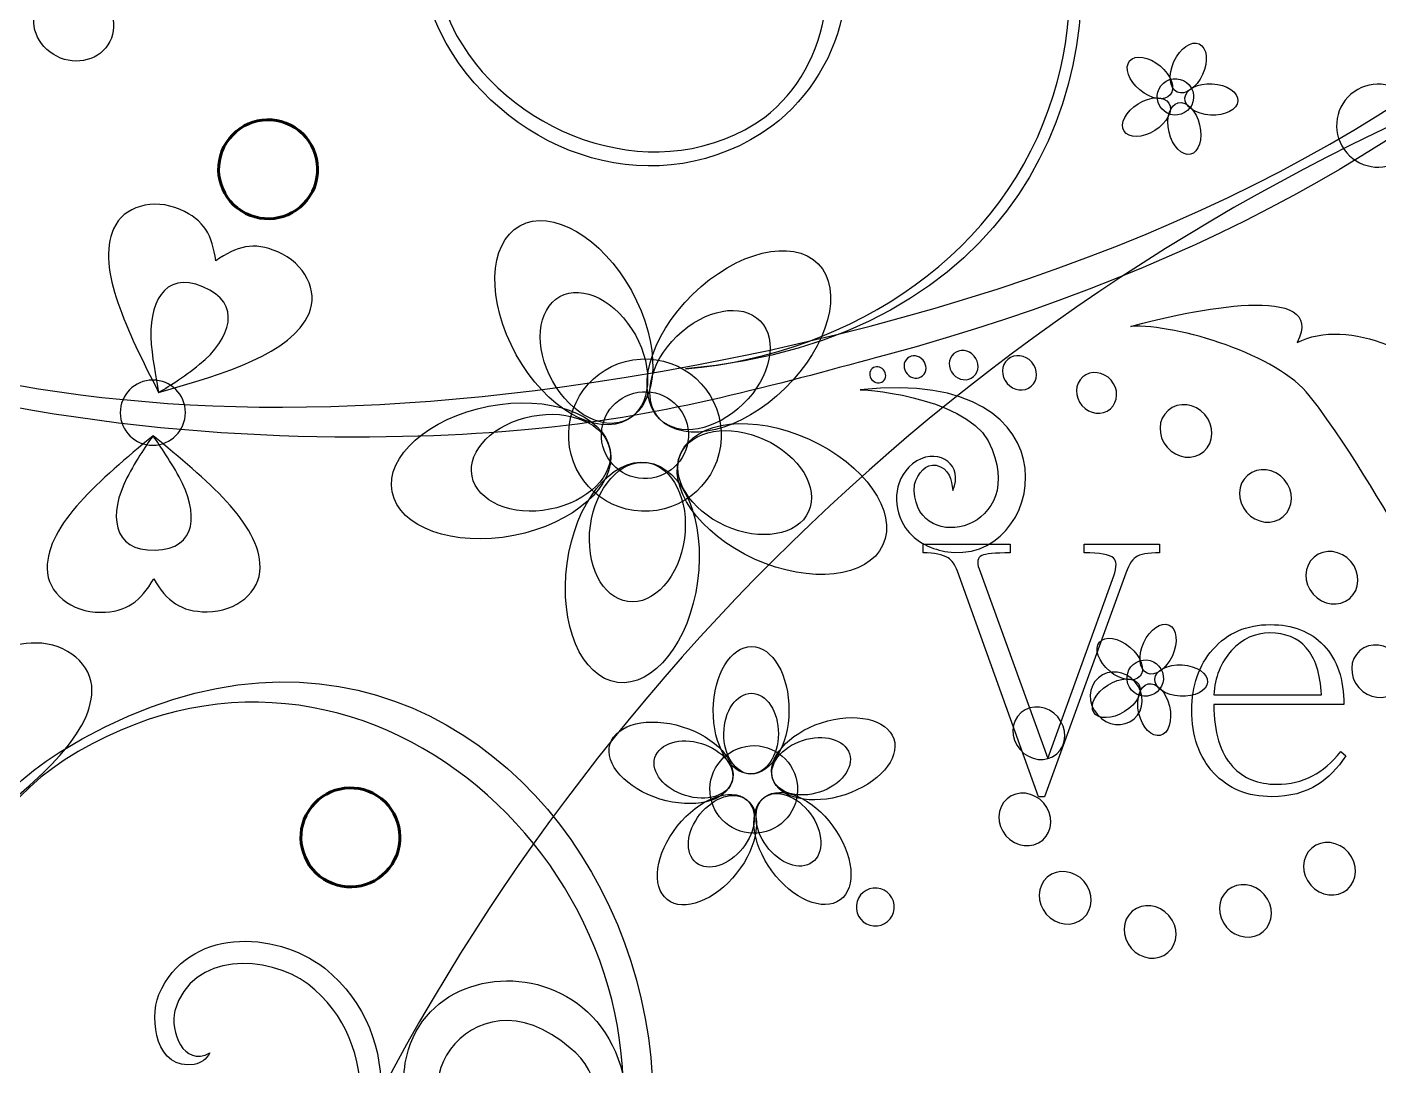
# Model space of a CAD drawing. Header units: millimetres. Extents: x -96 to 58, y -5 to 152.
# Drawn here: x -76.9 to -42.9, y 99.75 to 125.89 of the extents above; entities that cross this region are included whole.
import ezdxf

# ---------------------------------------------------------------- set-up
doc = ezdxf.new("R2010")
doc.units = ezdxf.units.MM
doc.header["$MEASUREMENT"] = 0
doc.layers.add('Capa 1', color=7, linetype='Continuous')

msp = doc.modelspace()

# ---------------------------------------------------------------- linework, layer by layer
at = {"layer": 'Capa 1', "color": 250, "lineweight": 9}
msp.add_open_spline([(-95.1806, 149.5), (-95.1806, 149.5), (57.2195, 149.5), (57.2195, 149.5), (57.2195, 149.5), (57.2195, 149.5), (57.2195, -2.9001), (57.2195, -2.9001), (57.2195, -2.9001), (57.2195, -2.9001), (-95.1806, -2.9001), (-95.1806, -2.9001), (-95.1806, -2.9001), (-95.1806, -2.9001), (-95.1806, 149.5), (-95.1806, 149.5)], degree=3, knots=[0, 0, 0, 0, 0.2, 0.2, 0.2, 0.2, 0.4, 0.4, 0.4, 0.4, 0.6, 0.6, 0.6, 0.6, 1, 1, 1, 1], dxfattribs=at)
at = {"layer": 'Capa 1'}
for points, knots in [([(-93.8137, 125.3546), (-85.2743, 114.5641), (-68.4188, 115.2943), (-63.6301, 115.8303), (-63.6301, 115.8303), (-60.561, 116.1742), (-57.7325, 116.986), (-55.3109, 117.6369), (-55.3109, 117.6369), (-38.8403, 122.0631), (-30.2309, 132.4644), (-31.6742, 142.4817), (-31.6742, 142.4817), (-32.1474, 145.7064), (-33.6815, 148.0221), (-35.7074, 149.5), (-35.7074, 149.5), (-35.7074, 149.5), (-37.1809, 149.5), (-37.1809, 149.5), (-37.1809, 149.5), (-34.2396, 147.8436), (-32.5786, 144.7596), (-32.1455, 141.4526), (-32.1455, 141.4526), (-31.4223, 129.8762), (-42.8528, 119.9006), (-62.7601, 116.9371), (-62.7601, 116.9371), (-77.5101, 114.7417), (-86.4764, 118.6912), (-93.8137, 125.3546)], [0, 0, 0, 0, 0.1111111, 0.1111111, 0.1111111, 0.1111111, 0.2222222, 0.2222222, 0.2222222, 0.2222222, 0.3333333, 0.3333333, 0.3333333, 0.3333333, 0.4444444, 0.4444444, 0.4444444, 0.4444444, 0.5555556, 0.5555556, 0.5555556, 0.5555556, 0.6666667, 0.6666667, 0.6666667, 0.6666667, 0.7777778, 0.7777778, 0.7777778, 0.7777778, 1, 1, 1, 1]), ([(-60.3074, 127.8319), (-60.9682, 127.5507), (-61.2055, 128.4463), (-61.0364, 128.9172), (-61.0364, 128.9172), (-60.4951, 130.2697), (-58.7015, 130.0291), (-57.81, 129.2305), (-57.81, 129.2305), (-56.1612, 127.6616), (-56.6801, 124.8932), (-58.3567, 123.6195), (-58.3567, 123.6195), (-60.9362, 121.7734), (-64.6381, 123.074), (-66.0986, 125.6821), (-66.0986, 125.6821), (-67.8567, 129.0415), (-66.1885, 133.4069), (-62.9235, 135.1163), (-62.9235, 135.1163), (-55.6035, 138.9398), (-48.9145, 131.0397), (-51.0907, 124.1842), (-51.0907, 124.1842), (-52.2756, 120.2529), (-56.0894, 117.6652), (-60.34, 117.2888), (-60.34, 117.2888), (-43.849, 118.7847), (-49.9568, 142.0235), (-63.2175, 135.481), (-63.2175, 135.481), (-66.79, 133.7181), (-68.3035, 129.0847), (-66.3639, 125.4868), (-66.3639, 125.4868), (-64.7151, 122.625), (-60.9991, 121.3588), (-58.1706, 123.3945), (-58.1706, 123.3945), (-56.2471, 124.8638), (-55.5514, 127.7484), (-57.3796, 129.5688), (-57.3796, 129.5688), (-58.4811, 130.6026), (-60.5349, 130.8573), (-61.3749, 129.3377), (-61.3749, 129.3377), (-61.6754, 128.749), (-61.6107, 127.546), (-60.7061, 127.5945), (-60.7061, 127.5945), (-60.5389, 127.6118), (-60.3989, 127.688), (-60.3074, 127.8319)], [0, 0, 0, 0, 0.0666667, 0.0666667, 0.0666667, 0.0666667, 0.1333333, 0.1333333, 0.1333333, 0.1333333, 0.2, 0.2, 0.2, 0.2, 0.2666667, 0.2666667, 0.2666667, 0.2666667, 0.3333333, 0.3333333, 0.3333333, 0.3333333, 0.4, 0.4, 0.4, 0.4, 0.4666667, 0.4666667, 0.4666667, 0.4666667, 0.5333333, 0.5333333, 0.5333333, 0.5333333, 0.6, 0.6, 0.6, 0.6, 0.6666667, 0.6666667, 0.6666667, 0.6666667, 0.7333333, 0.7333333, 0.7333333, 0.7333333, 0.8, 0.8, 0.8, 0.8, 0.8666667, 0.8666667, 0.8666667, 0.8666667, 1, 1, 1, 1]), ([(-75.3058, 126.8238), (-75.8087, 127.0802), (-76.4069, 126.9144), (-76.6417, 126.454), (-76.6417, 126.454), (-76.8765, 125.9935), (-76.6593, 125.4123), (-76.1567, 125.156), (-76.1567, 125.156), (-75.6536, 124.8993), (-75.0557, 125.0649), (-74.8207, 125.5255), (-74.8207, 125.5255), (-74.5861, 125.986), (-74.8033, 126.5671), (-75.3058, 126.8238)], [0, 0, 0, 0, 0.2, 0.2, 0.2, 0.2, 0.4, 0.4, 0.4, 0.4, 0.6, 0.6, 0.6, 0.6, 1, 1, 1, 1]), ([(-47.4193, 125.4677), (-47.6179, 125.5584), (-47.903, 125.3609), (-48.0558, 125.0265), (-48.0558, 125.0265), (-48.2087, 124.6924), (-48.1718, 124.3473), (-47.9734, 124.2569), (-47.9734, 124.2569), (-47.7748, 124.1663), (-47.49, 124.3636), (-47.3369, 124.6976), (-47.3369, 124.6976), (-47.1838, 125.0321), (-47.221, 125.3768), (-47.4193, 125.4677)], [0, 0, 0, 0, 0.2, 0.2, 0.2, 0.2, 0.4, 0.4, 0.4, 0.4, 0.6, 0.6, 0.6, 0.6, 1, 1, 1, 1]), ([(-49.1714, 125.0388), (-49.3111, 124.8714), (-49.1961, 124.5442), (-48.9139, 124.3086), (-48.9139, 124.3086), (-48.6317, 124.0732), (-48.2894, 124.0176), (-48.1497, 124.185), (-48.1497, 124.185), (-48.0094, 124.3528), (-48.1248, 124.6796), (-48.407, 124.9151), (-48.407, 124.9151), (-48.6892, 125.151), (-49.0315, 125.2063), (-49.1714, 125.0388)], [0, 0, 0, 0, 0.2, 0.2, 0.2, 0.2, 0.4, 0.4, 0.4, 0.4, 0.6, 0.6, 0.6, 0.6, 1, 1, 1, 1]), ([(-47.8749, 123.701), (-47.6354, 123.7809), (-47.5058, 124.0402), (-47.5862, 124.2798), (-47.5862, 124.2798), (-47.666, 124.5197), (-47.9254, 124.6486), (-48.1652, 124.5688), (-48.1652, 124.5688), (-48.4044, 124.4892), (-48.5341, 124.2294), (-48.4539, 123.9898), (-48.4539, 123.9898), (-48.3741, 123.75), (-48.1145, 123.6209), (-47.8749, 123.701)], [0, 0, 0, 0, 0.2, 0.2, 0.2, 0.2, 0.4, 0.4, 0.4, 0.4, 0.6, 0.6, 0.6, 0.6, 1, 1, 1, 1]), ([(-46.4511, 124.0328), (-46.4386, 124.2505), (-46.7256, 124.4446), (-47.0925, 124.466), (-47.0925, 124.466), (-47.4597, 124.488), (-47.7673, 124.3287), (-47.7805, 124.1109), (-47.7805, 124.1109), (-47.7931, 123.8933), (-47.506, 123.6985), (-47.1392, 123.677), (-47.1392, 123.677), (-46.7719, 123.6553), (-46.464, 123.8147), (-46.4511, 124.0328)], [0, 0, 0, 0, 0.2, 0.2, 0.2, 0.2, 0.4, 0.4, 0.4, 0.4, 0.6, 0.6, 0.6, 0.6, 1, 1, 1, 1]), ([(-42.068, 124.0131), (-41.7363, 123.5418), (-41.8494, 122.8897), (-42.321, 122.5577), (-42.321, 122.5577), (-42.7924, 122.2256), (-43.4441, 122.3387), (-43.7761, 122.8104), (-43.7761, 122.8104), (-44.108, 123.2819), (-43.9947, 123.9338), (-43.5233, 124.2654), (-43.5233, 124.2654), (-43.0519, 124.5975), (-42.4003, 124.4844), (-42.068, 124.0131)], [0, 0, 0, 0, 0.2, 0.2, 0.2, 0.2, 0.4, 0.4, 0.4, 0.4, 0.6, 0.6, 0.6, 0.6, 1, 1, 1, 1]), ([(-49.3128, 123.2724), (-49.1972, 123.0876), (-48.8506, 123.0949), (-48.5389, 123.2901), (-48.5389, 123.2901), (-48.227, 123.4851), (-48.0682, 123.7929), (-48.1838, 123.9781), (-48.1838, 123.9781), (-48.2994, 124.1631), (-48.646, 124.1556), (-48.9576, 123.9604), (-48.9576, 123.9604), (-49.2693, 123.7657), (-49.4284, 123.4575), (-49.3128, 123.2724)], [0, 0, 0, 0, 0.2, 0.2, 0.2, 0.2, 0.4, 0.4, 0.4, 0.4, 0.6, 0.6, 0.6, 0.6, 1, 1, 1, 1]), ([(-47.6414, 122.6909), (-47.429, 122.7409), (-47.3254, 123.072), (-47.4102, 123.4297), (-47.4102, 123.4297), (-47.4952, 123.7875), (-47.7362, 124.0368), (-47.9485, 123.9861), (-47.9485, 123.9861), (-48.1609, 123.9361), (-48.2645, 123.6052), (-48.1798, 123.2474), (-48.1798, 123.2474), (-48.0948, 122.8898), (-47.8538, 122.6407), (-47.6414, 122.6909)], [0, 0, 0, 0, 0.2, 0.2, 0.2, 0.2, 0.4, 0.4, 0.4, 0.4, 0.6, 0.6, 0.6, 0.6, 1, 1, 1, 1]), ([(-72.158, 120.0057), (-71.6299, 120.3809), (-71.2121, 120.5019), (-70.5979, 120.2352), (-70.5979, 120.2352), (-69.9196, 119.941), (-69.5673, 119.2461), (-69.8111, 118.684), (-69.8111, 118.684), (-70.253, 117.6665), (-71.9236, 117.1823), (-73.5941, 116.6981), (-73.5941, 116.6981), (-74.3808, 118.2491), (-75.1674, 119.8002), (-74.7255, 120.8179), (-74.7255, 120.8179), (-74.4816, 121.3797), (-73.7332, 121.5963), (-73.0549, 121.3022), (-73.0549, 121.3022), (-72.4407, 121.0356), (-72.2441, 120.6476), (-72.158, 120.0057)], [0, 0, 0, 0, 0.1428571, 0.1428571, 0.1428571, 0.1428571, 0.2857143, 0.2857143, 0.2857143, 0.2857143, 0.4285714, 0.4285714, 0.4285714, 0.4285714, 0.5714286, 0.5714286, 0.5714286, 0.5714286, 0.7142857, 0.7142857, 0.7142857, 0.7142857, 1, 1, 1, 1]), ([(-64.5088, 120.8941), (-65.3084, 120.4488), (-65.3491, 118.9956), (-64.5992, 117.6485), (-64.5992, 117.6485), (-63.8494, 116.3018), (-62.5933, 115.5701), (-61.7936, 116.0155), (-61.7936, 116.0155), (-60.9937, 116.4608), (-60.953, 117.9138), (-61.7029, 119.2607), (-61.7029, 119.2607), (-62.4524, 120.6077), (-63.7092, 121.3388), (-64.5088, 120.8941)], [0, 0, 0, 0, 0.2, 0.2, 0.2, 0.2, 0.4, 0.4, 0.4, 0.4, 0.6, 0.6, 0.6, 0.6, 1, 1, 1, 1]), ([(-57.0061, 119.9358), (-57.646, 120.5903), (-59.0587, 120.2458), (-60.1603, 119.168), (-60.1603, 119.168), (-61.2618, 118.0896), (-61.6362, 116.6849), (-60.996, 116.0307), (-60.996, 116.0307), (-60.3557, 115.3767), (-58.9434, 115.7207), (-57.8417, 116.7988), (-57.8417, 116.7988), (-56.7399, 117.877), (-56.3656, 119.2819), (-57.0061, 119.9358)], [0, 0, 0, 0, 0.2, 0.2, 0.2, 0.2, 0.4, 0.4, 0.4, 0.4, 0.6, 0.6, 0.6, 0.6, 1, 1, 1, 1]), ([(-72.4813, 119.3576), (-71.4685, 118.9422), (-71.7799, 118.0438), (-72.5638, 117.4067), (-72.5638, 117.4067), (-72.9742, 117.073), (-73.4101, 116.8089), (-73.5941, 116.6981), (-73.5941, 116.6981), (-73.6311, 116.9112), (-73.7338, 117.3936), (-73.7784, 117.9084), (-73.7784, 117.9084), (-73.8668, 118.9258), (-73.4719, 119.7633), (-72.4813, 119.3576)], [0, 0, 0, 0, 0.2, 0.2, 0.2, 0.2, 0.4, 0.4, 0.4, 0.4, 0.6, 0.6, 0.6, 0.6, 1, 1, 1, 1]), ([(-63.5039, 119.1085), (-64.0794, 118.7887), (-64.1619, 117.8377), (-63.6877, 116.9863), (-63.6877, 116.9863), (-63.2137, 116.1346), (-62.3625, 115.7038), (-61.7873, 116.0241), (-61.7873, 116.0241), (-61.2114, 116.3447), (-61.1291, 117.2948), (-61.6033, 118.1462), (-61.6033, 118.1462), (-62.0772, 118.9982), (-62.9284, 119.4289), (-63.5039, 119.1085)], [0, 0, 0, 0, 0.2, 0.2, 0.2, 0.2, 0.4, 0.4, 0.4, 0.4, 0.6, 0.6, 0.6, 0.6, 1, 1, 1, 1]), ([(-49.1451, 118.3604), (-47.9436, 118.4253), (-45.4328, 117.6271), (-44.6524, 116.6237), (-44.6524, 116.6237), (-42.1467, 113.4021), (-41.935, 110.7956), (-38.4868, 110.785), (-38.4868, 110.785), (-42.0686, 112.7905), (-39.7011, 115.7262), (-42.6997, 115.2342), (-42.6997, 115.2342), (-42.0514, 115.7692), (-41.0995, 116.0914), (-41.2051, 116.5447), (-41.2051, 116.5447), (-41.4558, 117.6195), (-43.7111, 118.6165), (-44.9615, 117.9516), (-44.9615, 117.9516), (-44.1601, 119.4969), (-47.6188, 118.7785), (-49.1451, 118.3604)], [0, 0, 0, 0, 0.1428571, 0.1428571, 0.1428571, 0.1428571, 0.2857143, 0.2857143, 0.2857143, 0.2857143, 0.4285714, 0.4285714, 0.4285714, 0.4285714, 0.5714286, 0.5714286, 0.5714286, 0.5714286, 0.7142857, 0.7142857, 0.7142857, 0.7142857, 1, 1, 1, 1]), ([(-58.4631, 118.4962), (-58.9239, 118.9667), (-59.8624, 118.7957), (-60.5589, 118.1136), (-60.5589, 118.1136), (-61.2552, 117.4319), (-61.4467, 116.4977), (-60.986, 116.0266), (-60.986, 116.0266), (-60.5252, 115.5563), (-59.5867, 115.727), (-58.8901, 116.409), (-58.8901, 116.409), (-58.1935, 117.0906), (-58.0024, 118.0249), (-58.4631, 118.4962)], [0, 0, 0, 0, 0.2, 0.2, 0.2, 0.2, 0.4, 0.4, 0.4, 0.4, 0.6, 0.6, 0.6, 0.6, 1, 1, 1, 1]), ([(-54.7703, 117.1639), (-54.875, 117.2849), (-54.8702, 117.461), (-54.7592, 117.5569), (-54.7592, 117.5569), (-54.6481, 117.6532), (-54.4733, 117.6328), (-54.3685, 117.5114), (-54.3685, 117.5114), (-54.2634, 117.3905), (-54.2686, 117.2141), (-54.3797, 117.1182), (-54.3797, 117.1182), (-54.4907, 117.0222), (-54.6655, 117.0429), (-54.7703, 117.1639)], [0, 0, 0, 0, 0.2, 0.2, 0.2, 0.2, 0.4, 0.4, 0.4, 0.4, 0.6, 0.6, 0.6, 0.6, 1, 1, 1, 1]), ([(-53.6103, 117.1569), (-53.7482, 117.3166), (-53.7418, 117.5483), (-53.5957, 117.6746), (-53.5957, 117.6746), (-53.4495, 117.8006), (-53.2197, 117.7739), (-53.0815, 117.6145), (-53.0815, 117.6145), (-52.9438, 117.455), (-52.9504, 117.2233), (-53.0963, 117.097), (-53.0963, 117.097), (-53.2423, 116.971), (-53.4724, 116.9974), (-53.6103, 117.1569)], [0, 0, 0, 0, 0.2, 0.2, 0.2, 0.2, 0.4, 0.4, 0.4, 0.4, 0.6, 0.6, 0.6, 0.6, 1, 1, 1, 1]), ([(-52.2532, 116.9231), (-52.4152, 117.1103), (-52.4072, 117.3824), (-52.236, 117.5307), (-52.236, 117.5307), (-52.0646, 117.679), (-51.7945, 117.6474), (-51.6325, 117.4602), (-51.6325, 117.4602), (-51.4705, 117.2732), (-51.4782, 117.0011), (-51.6496, 116.8526), (-51.6496, 116.8526), (-51.821, 116.7047), (-52.0912, 116.7362), (-52.2532, 116.9231)], [0, 0, 0, 0, 0.2, 0.2, 0.2, 0.2, 0.4, 0.4, 0.4, 0.4, 0.6, 0.6, 0.6, 0.6, 1, 1, 1, 1]), ([(-61.4478, 113.7069), (-60.3892, 113.6592), (-59.4928, 114.4792), (-59.4456, 115.5379), (-59.4456, 115.5379), (-59.3981, 116.5959), (-60.2181, 117.4929), (-61.2767, 117.5398), (-61.2767, 117.5398), (-62.335, 117.5873), (-63.2317, 116.7677), (-63.2789, 115.709), (-63.2789, 115.709), (-63.3262, 114.6504), (-62.5062, 113.7537), (-61.4478, 113.7069)], [0, 0, 0, 0, 0.2, 0.2, 0.2, 0.2, 0.4, 0.4, 0.4, 0.4, 0.6, 0.6, 0.6, 0.6, 1, 1, 1, 1]), ([(-53.6186, 114.2343), (-53.6481, 114.4943), (-53.7045, 114.7923), (-54.0376, 114.8644), (-54.0376, 114.8644), (-54.301, 114.9215), (-54.4958, 114.6618), (-54.5846, 114.3816), (-54.5846, 114.3816), (-54.7056, 112.5718), (-51.7904, 113.132), (-52.627, 115.2597), (-52.627, 115.2597), (-53.0182, 116.5187), (-55.6913, 116.781), (-55.95, 116.7611), (-55.95, 116.7611), (-50.2598, 117.393), (-51.2884, 112.2368), (-53.819, 112.6991), (-53.819, 112.6991), (-54.1853, 112.7659), (-54.6329, 112.9641), (-54.8616, 113.3739), (-54.8616, 113.3739), (-55.1386, 113.8686), (-55.1221, 114.5834), (-54.5236, 114.9766), (-54.5236, 114.9766), (-53.9412, 115.313), (-53.3387, 114.855), (-53.6186, 114.2343)], [0, 0, 0, 0, 0.1111111, 0.1111111, 0.1111111, 0.1111111, 0.2222222, 0.2222222, 0.2222222, 0.2222222, 0.3333333, 0.3333333, 0.3333333, 0.3333333, 0.4444444, 0.4444444, 0.4444444, 0.4444444, 0.5555556, 0.5555556, 0.5555556, 0.5555556, 0.6666667, 0.6666667, 0.6666667, 0.6666667, 0.7777778, 0.7777778, 0.7777778, 0.7777778, 1, 1, 1, 1]), ([(-55.6532, 117.0156), (-55.729, 117.1031), (-55.7256, 117.2307), (-55.6452, 117.3003), (-55.6452, 117.3003), (-55.5648, 117.3702), (-55.438, 117.3552), (-55.3619, 117.2671), (-55.3619, 117.2671), (-55.2858, 117.1799), (-55.2897, 117.0518), (-55.3699, 116.9826), (-55.3699, 116.9826), (-55.4506, 116.9128), (-55.5771, 116.9276), (-55.6532, 117.0156)], [0, 0, 0, 0, 0.2, 0.2, 0.2, 0.2, 0.4, 0.4, 0.4, 0.4, 0.6, 0.6, 0.6, 0.6, 1, 1, 1, 1]), ([(-73.7369, 115.3706), (-74.1894, 115.3684), (-74.5583, 115.7336), (-74.5603, 116.1864), (-74.5603, 116.1864), (-74.5623, 116.639), (-74.1971, 117.0077), (-73.7443, 117.0097), (-73.7443, 117.0097), (-73.2915, 117.0122), (-72.923, 116.6469), (-72.921, 116.1938), (-72.921, 116.1938), (-72.9187, 115.7415), (-73.2842, 115.3724), (-73.7369, 115.3706)], [0, 0, 0, 0, 0.2, 0.2, 0.2, 0.2, 0.4, 0.4, 0.4, 0.4, 0.6, 0.6, 0.6, 0.6, 1, 1, 1, 1]), ([(-50.3706, 116.3697), (-50.5623, 116.591), (-50.5529, 116.9127), (-50.3503, 117.0884), (-50.3503, 117.0884), (-50.1474, 117.2641), (-49.8277, 117.2264), (-49.6359, 117.0052), (-49.6359, 117.0052), (-49.4445, 116.7836), (-49.4536, 116.4614), (-49.6563, 116.2863), (-49.6563, 116.2863), (-49.8591, 116.1107), (-50.1792, 116.148), (-50.3706, 116.3697)], [0, 0, 0, 0, 0.2, 0.2, 0.2, 0.2, 0.4, 0.4, 0.4, 0.4, 0.6, 0.6, 0.6, 0.6, 1, 1, 1, 1]), ([(-67.7205, 114.1938), (-67.5461, 113.2953), (-66.1779, 112.8044), (-64.6642, 113.0977), (-64.6642, 113.0977), (-63.151, 113.3914), (-62.0649, 114.3575), (-62.2392, 115.2562), (-62.2392, 115.2562), (-62.4132, 116.155), (-63.7819, 116.6454), (-65.2952, 116.352), (-65.2952, 116.352), (-66.8086, 116.0591), (-67.8945, 115.0922), (-67.7205, 114.1938)], [0, 0, 0, 0, 0.2, 0.2, 0.2, 0.2, 0.4, 0.4, 0.4, 0.4, 0.6, 0.6, 0.6, 0.6, 1, 1, 1, 1]), ([(-61.4109, 114.5304), (-60.8073, 114.503), (-60.2959, 114.9709), (-60.2691, 115.5744), (-60.2691, 115.5744), (-60.2421, 116.1782), (-60.7097, 116.6898), (-61.3133, 116.7164), (-61.3133, 116.7164), (-61.9169, 116.7438), (-62.4284, 116.2759), (-62.4556, 115.6718), (-62.4556, 115.6718), (-62.4824, 115.0685), (-62.0148, 114.5568), (-61.4109, 114.5304)], [0, 0, 0, 0, 0.2, 0.2, 0.2, 0.2, 0.4, 0.4, 0.4, 0.4, 0.6, 0.6, 0.6, 0.6, 1, 1, 1, 1]), ([(-48.2298, 115.3188), (-48.4774, 115.6047), (-48.4657, 116.021), (-48.2036, 116.2476), (-48.2036, 116.2476), (-47.9414, 116.4745), (-47.5278, 116.4262), (-47.2802, 116.14), (-47.2802, 116.14), (-47.0326, 115.854), (-47.0444, 115.4377), (-47.3069, 115.2108), (-47.3069, 115.2108), (-47.569, 114.9838), (-47.9823, 115.0324), (-48.2298, 115.3188)], [0, 0, 0, 0, 0.2, 0.2, 0.2, 0.2, 0.4, 0.4, 0.4, 0.4, 0.6, 0.6, 0.6, 0.6, 1, 1, 1, 1]), ([(-65.7111, 114.5931), (-65.5854, 113.9472), (-64.7079, 113.5728), (-63.7512, 113.758), (-63.7512, 113.758), (-62.7945, 113.9436), (-62.1201, 114.6186), (-62.2455, 115.2651), (-62.2455, 115.2651), (-62.3706, 115.9121), (-63.2484, 116.2857), (-64.2051, 116.1002), (-64.2051, 116.1002), (-65.1621, 115.9151), (-65.8364, 115.2399), (-65.7111, 114.5931)], [0, 0, 0, 0, 0.2, 0.2, 0.2, 0.2, 0.4, 0.4, 0.4, 0.4, 0.6, 0.6, 0.6, 0.6, 1, 1, 1, 1]), ([(-55.3759, 112.8629), (-54.9978, 113.6962), (-55.8296, 114.8882), (-57.2333, 115.5253), (-57.2333, 115.5253), (-58.6371, 116.1621), (-60.0825, 116.0026), (-60.4602, 115.1692), (-60.4602, 115.1692), (-60.8382, 114.3359), (-60.0066, 113.1432), (-58.6028, 112.5061), (-58.6028, 112.5061), (-57.199, 111.8695), (-55.7543, 112.0288), (-55.3759, 112.8629)], [0, 0, 0, 0, 0.2, 0.2, 0.2, 0.2, 0.4, 0.4, 0.4, 0.4, 0.6, 0.6, 0.6, 0.6, 1, 1, 1, 1]), ([(-57.2456, 113.6999), (-56.9734, 114.3), (-57.4729, 115.1126), (-58.3601, 115.5155), (-58.3601, 115.5155), (-59.2479, 115.9183), (-60.188, 115.7582), (-60.4602, 115.1587), (-60.4602, 115.1587), (-60.7324, 114.5586), (-60.2335, 113.7454), (-59.3458, 113.343), (-59.3458, 113.343), (-58.4582, 112.9401), (-57.5178, 113.1003), (-57.2456, 113.6999)], [0, 0, 0, 0, 0.2, 0.2, 0.2, 0.2, 0.4, 0.4, 0.4, 0.4, 0.6, 0.6, 0.6, 0.6, 1, 1, 1, 1]), ([(-95.1806, 101.2251), (-86.5589, 89.7345), (-75.6275, 85.7943), (-67.3298, 89.6195), (-67.3298, 89.6195), (-54.6221, 95.5185), (-63.5766, 115.4191), (-76.0977, 107.6342), (-76.0977, 107.6342), (-79.6681, 105.4144), (-80.8367, 100.5465), (-78.4187, 96.9745), (-78.4187, 96.9745), (-76.3836, 94.1435), (-72.3474, 93.2079), (-69.5934, 95.6457), (-69.5934, 95.6457), (-67.7291, 97.3921), (-67.3041, 100.495), (-69.4173, 102.2124), (-69.4173, 102.2124), (-70.6832, 103.1813), (-72.8666, 103.2319), (-73.5878, 101.547), (-73.5878, 101.547), (-73.8413, 100.8969), (-73.6453, 99.6402), (-72.7006, 99.787), (-72.7006, 99.787), (-72.5263, 99.823), (-72.3878, 99.918), (-72.3071, 100.0786), (-72.3071, 100.0786), (-72.971, 99.7133), (-73.3153, 100.6287), (-73.1877, 101.1412), (-73.1877, 101.1412), (-72.7627, 102.6194), (-70.854, 102.5562), (-69.8329, 101.8118), (-69.8329, 101.8118), (-67.9354, 100.3387), (-68.201, 97.273), (-69.8269, 95.757), (-69.8269, 95.757), (-72.3397, 93.5454), (-76.3805, 94.5164), (-78.1901, 97.0998), (-78.1901, 97.0998), (-80.3927, 100.4421), (-79.2161, 105.3057), (-75.9686, 107.4468), (-75.9686, 107.4468), (-68.4987, 112.2001), (-60.3328, 104.4454), (-62.1682, 96.9104), (-62.1682, 96.9104), (-62.9146, 93.6129), (-65.4, 91.1373), (-68.4509, 89.7784), (-68.4509, 89.7784), (-77.1663, 86.5843), (-87.2945, 90.9618), (-95.1806, 102.2645), (-95.1806, 102.2645), (-95.1806, 102.2645), (-95.1806, 101.2251), (-95.1806, 101.2251)], [0, 0, 0, 0, 0.0555556, 0.0555556, 0.0555556, 0.0555556, 0.1111111, 0.1111111, 0.1111111, 0.1111111, 0.1666667, 0.1666667, 0.1666667, 0.1666667, 0.2222222, 0.2222222, 0.2222222, 0.2222222, 0.2777778, 0.2777778, 0.2777778, 0.2777778, 0.3333333, 0.3333333, 0.3333333, 0.3333333, 0.3888889, 0.3888889, 0.3888889, 0.3888889, 0.4444444, 0.4444444, 0.4444444, 0.4444444, 0.5, 0.5, 0.5, 0.5, 0.5555556, 0.5555556, 0.5555556, 0.5555556, 0.6111111, 0.6111111, 0.6111111, 0.6111111, 0.6666667, 0.6666667, 0.6666667, 0.6666667, 0.7222222, 0.7222222, 0.7222222, 0.7222222, 0.7777778, 0.7777778, 0.7777778, 0.7777778, 0.8333333, 0.8333333, 0.8333333, 0.8333333, 0.8888889, 0.8888889, 0.8888889, 0.8888889, 1, 1, 1, 1]), ([(-73.7183, 112.0047), (-74.0506, 111.4479), (-74.3843, 111.169), (-75.0537, 111.1658), (-75.0537, 111.1658), (-75.7933, 111.1623), (-76.3955, 111.6567), (-76.3984, 112.2689), (-76.3984, 112.2689), (-76.4034, 113.3787), (-75.0692, 114.4941), (-73.7352, 115.61), (-73.7352, 115.61), (-72.3906, 114.5068), (-71.0461, 113.4037), (-71.0409, 112.2941), (-71.0409, 112.2941), (-71.0381, 111.6818), (-71.6359, 111.1817), (-72.3752, 111.1785), (-72.3752, 111.1785), (-73.0448, 111.1754), (-73.3809, 111.4509), (-73.7183, 112.0047)], [0, 0, 0, 0, 0.1428571, 0.1428571, 0.1428571, 0.1428571, 0.2857143, 0.2857143, 0.2857143, 0.2857143, 0.4285714, 0.4285714, 0.4285714, 0.4285714, 0.5714286, 0.5714286, 0.5714286, 0.5714286, 0.7142857, 0.7142857, 0.7142857, 0.7142857, 1, 1, 1, 1]), ([(-73.6831, 112.7278), (-74.7772, 112.7002), (-74.854, 113.6475), (-74.3932, 114.5465), (-74.3932, 114.5465), (-74.1519, 115.0174), (-73.8589, 115.4343), (-73.7352, 115.61), (-73.7352, 115.61), (-73.6152, 115.4297), (-73.3274, 115.0293), (-73.0792, 114.5762), (-73.0792, 114.5762), (-72.5887, 113.6807), (-72.613, 112.7549), (-73.6831, 112.7278)], [0, 0, 0, 0, 0.2, 0.2, 0.2, 0.2, 0.4, 0.4, 0.4, 0.4, 0.6, 0.6, 0.6, 0.6, 1, 1, 1, 1]), ([(-62.0534, 109.402), (-61.1465, 109.2797), (-60.2436, 110.4189), (-60.0372, 111.9466), (-60.0372, 111.9466), (-59.8308, 113.4745), (-60.3993, 114.8126), (-61.3062, 114.9351), (-61.3062, 114.9351), (-62.2132, 115.0574), (-63.1161, 113.9182), (-63.3222, 112.3905), (-63.3222, 112.3905), (-63.5285, 110.8629), (-62.9604, 109.5246), (-62.0534, 109.402)], [0, 0, 0, 0, 0.2, 0.2, 0.2, 0.2, 0.4, 0.4, 0.4, 0.4, 0.6, 0.6, 0.6, 0.6, 1, 1, 1, 1]), ([(-61.7887, 111.4338), (-61.1362, 111.3457), (-60.5008, 112.0574), (-60.3706, 113.023), (-60.3706, 113.023), (-60.2401, 113.9889), (-60.6634, 114.8438), (-61.3165, 114.932), (-61.3165, 114.932), (-61.969, 115.0201), (-62.6044, 114.3083), (-62.7349, 113.3422), (-62.7349, 113.3422), (-62.8651, 112.3765), (-62.4416, 111.5217), (-61.7887, 111.4338)], [0, 0, 0, 0, 0.2, 0.2, 0.2, 0.2, 0.4, 0.4, 0.4, 0.4, 0.6, 0.6, 0.6, 0.6, 1, 1, 1, 1]), ([(-46.2305, 113.6833), (-46.4783, 113.9696), (-46.4665, 114.3853), (-46.2042, 114.612), (-46.2042, 114.612), (-45.942, 114.839), (-45.5287, 114.7908), (-45.2809, 114.5044), (-45.2809, 114.5044), (-45.0336, 114.2182), (-45.0454, 113.8021), (-45.3075, 113.5754), (-45.3075, 113.5754), (-45.5696, 113.3489), (-45.9832, 113.3968), (-46.2305, 113.6833)], [0, 0, 0, 0, 0.2, 0.2, 0.2, 0.2, 0.4, 0.4, 0.4, 0.4, 0.6, 0.6, 0.6, 0.6, 1, 1, 1, 1]), ([(-44.5588, 111.6249), (-44.8064, 111.9106), (-44.7946, 112.3267), (-44.5325, 112.5537), (-44.5325, 112.5537), (-44.2703, 112.7808), (-43.8568, 112.7322), (-43.6092, 112.446), (-43.6092, 112.446), (-43.3613, 112.1597), (-43.3733, 111.7437), (-43.6355, 111.517), (-43.6355, 111.517), (-43.8977, 111.2901), (-44.3112, 111.3385), (-44.5588, 111.6249)], [0, 0, 0, 0, 0.2, 0.2, 0.2, 0.2, 0.4, 0.4, 0.4, 0.4, 0.6, 0.6, 0.6, 0.6, 1, 1, 1, 1]), ([(-48.1791, 110.8434), (-48.3778, 110.9345), (-48.6626, 110.7369), (-48.8157, 110.4026), (-48.8157, 110.4026), (-48.9685, 110.0685), (-48.9316, 109.7237), (-48.733, 109.6325), (-48.733, 109.6325), (-48.5346, 109.5421), (-48.2496, 109.7395), (-48.0968, 110.0737), (-48.0968, 110.0737), (-47.9436, 110.4078), (-47.9809, 110.7526), (-48.1791, 110.8434)], [0, 0, 0, 0, 0.2, 0.2, 0.2, 0.2, 0.4, 0.4, 0.4, 0.4, 0.6, 0.6, 0.6, 0.6, 1, 1, 1, 1]), ([(-49.931, 110.4146), (-50.0713, 110.2473), (-49.9556, 109.9201), (-49.6737, 109.6846), (-49.6737, 109.6846), (-49.3915, 109.449), (-49.0492, 109.3937), (-48.9093, 109.5612), (-48.9093, 109.5612), (-48.7693, 109.729), (-48.8847, 110.0557), (-49.1669, 110.2915), (-49.1669, 110.2915), (-49.449, 110.5273), (-49.7914, 110.5823), (-49.931, 110.4146)], [0, 0, 0, 0, 0.2, 0.2, 0.2, 0.2, 0.4, 0.4, 0.4, 0.4, 0.6, 0.6, 0.6, 0.6, 1, 1, 1, 1]), ([(-78.1037, 109.5298), (-77.742, 110.1128), (-77.384, 110.4015), (-76.6752, 110.3931), (-76.6752, 110.3931), (-75.8926, 110.3836), (-75.2641, 109.8496), (-75.2721, 109.2011), (-75.2721, 109.2011), (-75.2867, 108.0272), (-76.7186, 106.8701), (-78.1506, 105.7132), (-78.1506, 105.7132), (-79.5537, 106.905), (-80.957, 108.097), (-80.9425, 109.2713), (-80.9425, 109.2713), (-80.9345, 109.9193), (-80.2931, 110.4375), (-79.5105, 110.4281), (-79.5105, 110.4281), (-78.8017, 110.4194), (-78.4508, 110.1213), (-78.1037, 109.5298)], [0, 0, 0, 0, 0.1428571, 0.1428571, 0.1428571, 0.1428571, 0.2857143, 0.2857143, 0.2857143, 0.2857143, 0.4285714, 0.4285714, 0.4285714, 0.4285714, 0.5714286, 0.5714286, 0.5714286, 0.5714286, 0.7142857, 0.7142857, 0.7142857, 0.7142857, 1, 1, 1, 1]), ([(-58.6783, 110.3057), (-59.2044, 110.3104), (-59.6374, 109.5958), (-59.6451, 108.7097), (-59.6451, 108.7097), (-59.6531, 107.824), (-59.2327, 107.1016), (-58.707, 107.097), (-58.707, 107.097), (-58.1809, 107.0924), (-57.7479, 107.807), (-57.7402, 108.6931), (-57.7402, 108.6931), (-57.7321, 109.5788), (-58.1526, 110.301), (-58.6783, 110.3057)], [0, 0, 0, 0, 0.2, 0.2, 0.2, 0.2, 0.4, 0.4, 0.4, 0.4, 0.6, 0.6, 0.6, 0.6, 1, 1, 1, 1]), ([(-43.4082, 109.2726), (-43.6561, 109.5583), (-43.6441, 109.9744), (-43.3819, 110.2014), (-43.3819, 110.2014), (-43.1197, 110.4285), (-42.7062, 110.3797), (-42.4586, 110.0938), (-42.4586, 110.0938), (-42.2111, 109.8078), (-42.2229, 109.3914), (-42.485, 109.1645), (-42.485, 109.1645), (-42.7471, 108.938), (-43.1607, 108.9862), (-43.4082, 109.2726)], [0, 0, 0, 0, 0.2, 0.2, 0.2, 0.2, 0.4, 0.4, 0.4, 0.4, 0.6, 0.6, 0.6, 0.6, 1, 1, 1, 1]), ([(-48.6348, 109.0769), (-48.3949, 109.1569), (-48.2656, 109.4163), (-48.3458, 109.6559), (-48.3458, 109.6559), (-48.4258, 109.8957), (-48.6852, 110.0248), (-48.9248, 109.9446), (-48.9248, 109.9446), (-49.1643, 109.8647), (-49.2937, 109.6055), (-49.2138, 109.3657), (-49.2138, 109.3657), (-49.1337, 109.1263), (-48.8744, 108.9968), (-48.6348, 109.0769)], [0, 0, 0, 0, 0.2, 0.2, 0.2, 0.2, 0.4, 0.4, 0.4, 0.4, 0.6, 0.6, 0.6, 0.6, 1, 1, 1, 1]), ([(-47.211, 109.4087), (-47.1981, 109.6266), (-47.4854, 109.8208), (-47.8524, 109.8425), (-47.8524, 109.8425), (-48.2195, 109.8641), (-48.5272, 109.7048), (-48.5404, 109.4868), (-48.5404, 109.4868), (-48.553, 109.2694), (-48.2659, 109.075), (-47.8987, 109.0531), (-47.8987, 109.0531), (-47.5318, 109.0319), (-47.2235, 109.1906), (-47.211, 109.4087)], [0, 0, 0, 0, 0.2, 0.2, 0.2, 0.2, 0.4, 0.4, 0.4, 0.4, 0.6, 0.6, 0.6, 0.6, 1, 1, 1, 1]), ([(-49.9828, 108.5908), (-50.2303, 108.8767), (-50.2187, 109.2927), (-49.9565, 109.5197), (-49.9565, 109.5197), (-49.6943, 109.7467), (-49.2808, 109.6979), (-49.0332, 109.4118), (-49.0332, 109.4118), (-48.7856, 109.1259), (-48.7974, 108.7095), (-49.0598, 108.4827), (-49.0598, 108.4827), (-49.322, 108.2564), (-49.7352, 108.3045), (-49.9828, 108.5908)], [0, 0, 0, 0, 0.2, 0.2, 0.2, 0.2, 0.4, 0.4, 0.4, 0.4, 0.6, 0.6, 0.6, 0.6, 1, 1, 1, 1]), ([(-50.0726, 108.6487), (-49.957, 108.4638), (-49.6102, 108.4713), (-49.2985, 108.6663), (-49.2985, 108.6663), (-48.9868, 108.861), (-48.8277, 109.1688), (-48.9436, 109.354), (-48.9436, 109.354), (-49.0592, 109.5393), (-49.4059, 109.5311), (-49.7175, 109.3362), (-49.7175, 109.3362), (-50.0292, 109.1418), (-50.1883, 108.8337), (-50.0726, 108.6487)], [0, 0, 0, 0, 0.2, 0.2, 0.2, 0.2, 0.4, 0.4, 0.4, 0.4, 0.6, 0.6, 0.6, 0.6, 1, 1, 1, 1]), ([(-48.4013, 108.0671), (-48.1889, 108.1171), (-48.0854, 108.4482), (-48.17, 108.8059), (-48.17, 108.8059), (-48.255, 109.1638), (-48.496, 109.4129), (-48.7084, 109.3626), (-48.7084, 109.3626), (-48.9207, 109.3123), (-49.0243, 108.9813), (-48.9393, 108.6233), (-48.9393, 108.6233), (-48.8546, 108.2659), (-48.6136, 108.0166), (-48.4013, 108.0671)], [0, 0, 0, 0, 0.2, 0.2, 0.2, 0.2, 0.4, 0.4, 0.4, 0.4, 0.6, 0.6, 0.6, 0.6, 1, 1, 1, 1]), ([(-58.6832, 109.1285), (-59.0618, 109.1317), (-59.3729, 108.6803), (-59.3778, 108.1199), (-59.3778, 108.1199), (-59.3827, 107.5599), (-59.0799, 107.1028), (-58.7012, 107.0993), (-58.7012, 107.0993), (-58.3226, 107.0959), (-58.0115, 107.5475), (-58.0067, 108.1079), (-58.0067, 108.1079), (-58.0015, 108.6681), (-58.3046, 109.1247), (-58.6832, 109.1285)], [0, 0, 0, 0, 0.2, 0.2, 0.2, 0.2, 0.4, 0.4, 0.4, 0.4, 0.6, 0.6, 0.6, 0.6, 1, 1, 1, 1]), ([(-51.9287, 107.7119), (-52.1762, 107.998), (-52.1645, 108.4141), (-51.902, 108.6408), (-51.902, 108.6408), (-51.6402, 108.8678), (-51.2266, 108.8197), (-50.9791, 108.5334), (-50.9791, 108.5334), (-50.7315, 108.2471), (-50.7432, 107.8308), (-51.0054, 107.6045), (-51.0054, 107.6045), (-51.2676, 107.3777), (-51.6808, 107.4256), (-51.9287, 107.7119)], [0, 0, 0, 0, 0.2, 0.2, 0.2, 0.2, 0.4, 0.4, 0.4, 0.4, 0.6, 0.6, 0.6, 0.6, 1, 1, 1, 1]), ([(-62.2374, 107.8528), (-62.3932, 107.3501), (-61.8331, 106.7295), (-60.9868, 106.4674), (-60.9868, 106.4674), (-60.1405, 106.2057), (-59.328, 106.4001), (-59.1723, 106.9027), (-59.1723, 106.9027), (-59.0166, 107.4051), (-59.5767, 108.0252), (-60.423, 108.2873), (-60.423, 108.2873), (-61.269, 108.5499), (-62.0818, 108.3549), (-62.2374, 107.8528)], [0, 0, 0, 0, 0.2, 0.2, 0.2, 0.2, 0.4, 0.4, 0.4, 0.4, 0.6, 0.6, 0.6, 0.6, 1, 1, 1, 1]), ([(-55.1023, 107.9808), (-55.2663, 108.4806), (-56.0819, 108.662), (-56.924, 108.3858), (-56.924, 108.3858), (-57.7656, 108.1099), (-58.3154, 107.4803), (-58.1517, 106.9808), (-58.1517, 106.9808), (-57.9877, 106.481), (-57.172, 106.2994), (-56.3301, 106.5753), (-56.3301, 106.5753), (-55.4883, 106.8518), (-54.9386, 107.4808), (-55.1023, 107.9808)], [0, 0, 0, 0, 0.2, 0.2, 0.2, 0.2, 0.4, 0.4, 0.4, 0.4, 0.6, 0.6, 0.6, 0.6, 1, 1, 1, 1]), ([(-61.111, 107.5093), (-61.2232, 107.1477), (-60.88, 106.7201), (-60.3452, 106.5541), (-60.3452, 106.5541), (-59.81, 106.3881), (-59.2854, 106.547), (-59.1729, 106.9087), (-59.1729, 106.9087), (-59.061, 107.2706), (-59.4042, 107.698), (-59.939, 107.8637), (-59.939, 107.8637), (-60.4742, 108.03), (-60.9991, 107.8709), (-61.111, 107.5093)], [0, 0, 0, 0, 0.2, 0.2, 0.2, 0.2, 0.4, 0.4, 0.4, 0.4, 0.6, 0.6, 0.6, 0.6, 1, 1, 1, 1]), ([(-58.7141, 107.8077), (-59.3211, 107.7585), (-59.7736, 107.2264), (-59.7244, 106.6193), (-59.7244, 106.6193), (-59.6755, 106.0125), (-59.1434, 105.5598), (-58.5364, 105.6094), (-58.5364, 105.6094), (-57.9294, 105.6584), (-57.4772, 106.1903), (-57.5261, 106.7973), (-57.5261, 106.7973), (-57.5753, 107.4043), (-58.1074, 107.8566), (-58.7141, 107.8077)], [0, 0, 0, 0, 0.2, 0.2, 0.2, 0.2, 0.4, 0.4, 0.4, 0.4, 0.6, 0.6, 0.6, 0.6, 1, 1, 1, 1]), ([(-56.2193, 107.6083), (-56.3375, 107.9681), (-56.8647, 108.1182), (-57.397, 107.9439), (-57.397, 107.9439), (-57.9294, 107.7694), (-58.2654, 107.336), (-58.1474, 106.9762), (-58.1474, 106.9762), (-58.0296, 106.6165), (-57.5021, 106.4663), (-56.9697, 106.6408), (-56.9697, 106.6408), (-56.4374, 106.8155), (-56.1014, 107.2487), (-56.2193, 107.6083)], [0, 0, 0, 0, 0.2, 0.2, 0.2, 0.2, 0.4, 0.4, 0.4, 0.4, 0.6, 0.6, 0.6, 0.6, 1, 1, 1, 1]), ([(-60.7996, 103.936), (-60.3875, 103.6094), (-59.6067, 103.9068), (-59.0561, 104.6005), (-59.0561, 104.6005), (-58.5052, 105.2949), (-58.3928, 106.1228), (-58.8049, 106.4496), (-58.8049, 106.4496), (-59.217, 106.7768), (-59.9977, 106.4792), (-60.5486, 105.7848), (-60.5486, 105.7848), (-61.099, 105.0911), (-61.2115, 104.2631), (-60.7996, 103.936)], [0, 0, 0, 0, 0.2, 0.2, 0.2, 0.2, 0.4, 0.4, 0.4, 0.4, 0.6, 0.6, 0.6, 0.6, 1, 1, 1, 1]), ([(-56.452, 103.9293), (-56.0282, 104.2404), (-56.1094, 105.0718), (-56.6338, 105.7862), (-56.6338, 105.7862), (-57.158, 106.5004), (-57.9271, 106.8271), (-58.3512, 106.5157), (-58.3512, 106.5157), (-58.775, 106.2045), (-58.6938, 105.3727), (-58.1695, 104.6589), (-58.1695, 104.6589), (-57.6452, 103.9443), (-56.8762, 103.6177), (-56.452, 103.9293)], [0, 0, 0, 0, 0.2, 0.2, 0.2, 0.2, 0.4, 0.4, 0.4, 0.4, 0.6, 0.6, 0.6, 0.6, 1, 1, 1, 1]), ([(-60.0721, 104.8619), (-59.7753, 104.6268), (-59.2527, 104.7917), (-58.9042, 105.2304), (-58.9042, 105.2304), (-58.5561, 105.6694), (-58.5144, 106.2158), (-58.8109, 106.4513), (-58.8109, 106.4513), (-59.1073, 106.6867), (-59.6305, 106.5215), (-59.9785, 106.0828), (-59.9785, 106.0828), (-60.3268, 105.6438), (-60.3686, 105.0971), (-60.0721, 104.8619)], [0, 0, 0, 0, 0.2, 0.2, 0.2, 0.2, 0.4, 0.4, 0.4, 0.4, 0.6, 0.6, 0.6, 0.6, 1, 1, 1, 1]), ([(-57.1535, 104.8748), (-56.8481, 105.0992), (-56.8698, 105.6469), (-57.2013, 106.0982), (-57.2013, 106.0982), (-57.5327, 106.5498), (-58.0493, 106.7344), (-58.3541, 106.5101), (-58.3541, 106.5101), (-58.6594, 106.2863), (-58.638, 105.7385), (-58.3066, 105.2868), (-58.3066, 105.2868), (-57.9751, 104.8353), (-57.4588, 104.6506), (-57.1535, 104.8748)], [0, 0, 0, 0, 0.2, 0.2, 0.2, 0.2, 0.4, 0.4, 0.4, 0.4, 0.6, 0.6, 0.6, 0.6, 1, 1, 1, 1]), ([(-52.2816, 105.5437), (-52.5291, 105.8297), (-52.5174, 106.2458), (-52.2552, 106.4725), (-52.2552, 106.4725), (-51.9931, 106.6996), (-51.5795, 106.6511), (-51.332, 106.3649), (-51.332, 106.3649), (-51.0844, 106.0791), (-51.0961, 105.6629), (-51.3583, 105.4359), (-51.3583, 105.4359), (-51.6204, 105.2092), (-52.034, 105.2574), (-52.2816, 105.5437)], [0, 0, 0, 0, 0.2, 0.2, 0.2, 0.2, 0.4, 0.4, 0.4, 0.4, 0.6, 0.6, 0.6, 0.6, 1, 1, 1, 1]), ([(-44.618, 104.3021), (-44.8658, 104.5883), (-44.8542, 105.0043), (-44.5917, 105.2313), (-44.5917, 105.2313), (-44.3295, 105.458), (-43.9162, 105.4099), (-43.6684, 105.1237), (-43.6684, 105.1237), (-43.4209, 104.8373), (-43.4329, 104.421), (-43.695, 104.1941), (-43.695, 104.1941), (-43.9572, 103.968), (-44.3705, 104.0158), (-44.618, 104.3021)], [0, 0, 0, 0, 0.2, 0.2, 0.2, 0.2, 0.4, 0.4, 0.4, 0.4, 0.6, 0.6, 0.6, 0.6, 1, 1, 1, 1]), ([(-51.2681, 103.5715), (-51.516, 103.8574), (-51.504, 104.2734), (-51.2418, 104.5004), (-51.2418, 104.5004), (-50.9796, 104.7272), (-50.5664, 104.6786), (-50.3185, 104.3927), (-50.3185, 104.3927), (-50.0709, 104.1067), (-50.0827, 103.6904), (-50.3448, 103.4634), (-50.3448, 103.4634), (-50.6073, 103.2365), (-51.0208, 103.2852), (-51.2681, 103.5715)], [0, 0, 0, 0, 0.2, 0.2, 0.2, 0.2, 0.4, 0.4, 0.4, 0.4, 0.6, 0.6, 0.6, 0.6, 1, 1, 1, 1]), ([(-46.7339, 103.2419), (-46.9817, 103.5282), (-46.9697, 103.944), (-46.7076, 104.1707), (-46.7076, 104.1707), (-46.4454, 104.3978), (-46.0319, 104.3495), (-45.7843, 104.063), (-45.7843, 104.063), (-45.5367, 103.7771), (-45.5484, 103.361), (-45.8106, 103.134), (-45.8106, 103.134), (-46.0731, 102.9075), (-46.4863, 102.9555), (-46.7339, 103.2419)], [0, 0, 0, 0, 0.2, 0.2, 0.2, 0.2, 0.4, 0.4, 0.4, 0.4, 0.6, 0.6, 0.6, 0.6, 1, 1, 1, 1]), ([(-56.0441, 103.7939), (-56.0204, 104.0567), (-55.7878, 104.2505), (-55.525, 104.2264), (-55.525, 104.2264), (-55.262, 104.2027), (-55.0685, 103.9703), (-55.092, 103.7073), (-55.092, 103.7073), (-55.116, 103.4447), (-55.3485, 103.2508), (-55.6115, 103.2743), (-55.6115, 103.2743), (-55.8742, 103.2984), (-56.0679, 103.5307), (-56.0441, 103.7939)], [0, 0, 0, 0, 0.2, 0.2, 0.2, 0.2, 0.4, 0.4, 0.4, 0.4, 0.6, 0.6, 0.6, 0.6, 1, 1, 1, 1]), ([(-49.1316, 102.7128), (-49.3795, 102.9992), (-49.3678, 103.4148), (-49.1054, 103.6417), (-49.1054, 103.6417), (-48.8432, 103.8687), (-48.4299, 103.8204), (-48.1821, 103.5342), (-48.1821, 103.5342), (-47.9345, 103.248), (-47.9462, 102.8319), (-48.2084, 102.6049), (-48.2084, 102.6049), (-48.4709, 102.3781), (-48.8841, 102.4265), (-49.1316, 102.7128)], [0, 0, 0, 0, 0.2, 0.2, 0.2, 0.2, 0.4, 0.4, 0.4, 0.4, 0.6, 0.6, 0.6, 0.6, 1, 1, 1, 1]), ([(-65.1599, 99.3346), (-64.8139, 99.1638), (-64.4284, 98.9361), (-64.4956, 98.4381), (-64.4956, 98.4381), (-64.5483, 98.0442), (-65.0059, 97.9038), (-65.4392, 97.9209), (-65.4392, 97.9209), (-68.0101, 98.66), (-65.7729, 102.4226), (-63.2409, 100.1965), (-63.2409, 100.1965), (-61.6906, 99.0239), (-62.6654, 95.1843), (-62.8222, 94.8352), (-62.8222, 94.8352), (-59.0965, 102.4118), (-66.7631, 103.567), (-67.3896, 99.8253), (-67.3896, 99.8253), (-67.48, 99.2836), (-67.4297, 98.5643), (-66.9758, 98.0409), (-66.9758, 98.0409), (-66.4285, 97.4096), (-65.4286, 97.0747), (-64.5829, 97.7072), (-64.5829, 97.7072), (-63.825, 98.347), (-64.1584, 99.4118), (-65.1599, 99.3346)], [0, 0, 0, 0, 0.1111111, 0.1111111, 0.1111111, 0.1111111, 0.2222222, 0.2222222, 0.2222222, 0.2222222, 0.3333333, 0.3333333, 0.3333333, 0.3333333, 0.4444444, 0.4444444, 0.4444444, 0.4444444, 0.5555556, 0.5555556, 0.5555556, 0.5555556, 0.6666667, 0.6666667, 0.6666667, 0.6666667, 0.7777778, 0.7777778, 0.7777778, 0.7777778, 1, 1, 1, 1])]:
    msp.add_open_spline(points, degree=3, knots=knots, dxfattribs=at)
at = {"layer": 'Capa 1', "color": 7}
msp.add_open_spline([(-18.9806, 128.6859), (11.6082, 128.6859), (36.4054, 103.8887), (36.4054, 73.2999), (36.4054, 73.2999), (36.4054, 42.7112), (11.6082, 17.9139), (-18.9806, 17.9139), (-18.9806, 17.9139), (-49.5694, 17.9139), (-74.3666, 42.7111), (-74.3666, 73.2999), (-74.3666, 73.2999), (-74.3666, 103.8888), (-49.5694, 128.6859), (-18.9806, 128.6859)], degree=3, knots=[0, 0, 0, 0, 0.2, 0.2, 0.2, 0.2, 0.4, 0.4, 0.4, 0.4, 0.6, 0.6, 0.6, 0.6, 1, 1, 1, 1], dxfattribs=at)
at = {"layer": 'Capa 1', "lineweight": 60}
for points in [[(-70.1678, 123.362), (-70.7464, 123.7331), (-71.5169, 123.5648), (-71.888, 122.9855), (-71.888, 122.9855), (-72.2587, 122.4066), (-72.0904, 121.6364), (-71.5115, 121.2655), (-71.5115, 121.2655), (-70.9325, 120.8947), (-70.1623, 121.0632), (-69.7914, 121.6418), (-69.7914, 121.6418), (-69.4205, 122.2208), (-69.5891, 122.991), (-70.1678, 123.362)], [(-68.0976, 106.5508), (-68.6766, 106.9219), (-69.4465, 106.7533), (-69.8177, 106.1744), (-69.8177, 106.1744), (-70.1886, 105.5955), (-70.0201, 104.8255), (-69.4411, 104.454), (-69.4411, 104.454), (-68.8621, 104.0834), (-68.092, 104.2522), (-67.721, 104.8309), (-67.721, 104.8309), (-67.3501, 105.4098), (-67.5187, 106.1798), (-68.0976, 106.5508)]]:
    msp.add_open_spline(points, degree=3, knots=[0, 0, 0, 0, 0.2, 0.2, 0.2, 0.2, 0.4, 0.4, 0.4, 0.4, 0.6, 0.6, 0.6, 0.6, 1, 1, 1, 1], dxfattribs=at)
at = {"layer": 'Capa 1', "color": 250}
for points, knots in [([(-50.3136, 112.88), (-50.3136, 112.88), (-50.3136, 112.6613), (-50.3136, 112.6613), (-50.3136, 112.6613), (-49.9195, 112.6613), (-49.6751, 112.6195), (-49.5802, 112.5346), (-49.5802, 112.5346), (-49.4953, 112.4615), (-49.4924, 112.3103), (-49.5715, 112.0802), (-49.5715, 112.0802), (-49.5715, 112.0802), (-51.2311, 107.487), (-51.2311, 107.487), (-51.2311, 107.487), (-51.2311, 107.487), (-52.9597, 112.2573), (-52.9597, 112.2573), (-52.9597, 112.2573), (-53.0215, 112.4311), (-52.9985, 112.5432), (-52.8921, 112.5936), (-52.8921, 112.5936), (-52.7971, 112.6383), (-52.5584, 112.6612), (-52.1759, 112.6612), (-52.1759, 112.6612), (-52.1759, 112.6612), (-52.1759, 112.88), (-52.1759, 112.88), (-52.1759, 112.88), (-52.1759, 112.88), (-54.3675, 112.88), (-54.3675, 112.88), (-54.3675, 112.88), (-54.3675, 112.88), (-54.3675, 112.6613), (-54.3675, 112.6613), (-54.3675, 112.6613), (-54.0799, 112.6613), (-53.87, 112.6195), (-53.7348, 112.5346), (-53.7348, 112.5346), (-53.6399, 112.473), (-53.5608, 112.3606), (-53.4989, 112.1981), (-53.4989, 112.1981), (-53.4989, 112.1981), (-51.4597, 106.5264), (-51.4597, 106.5264), (-51.4597, 106.5264), (-51.4597, 106.5264), (-51.3159, 106.5264), (-51.3159, 106.5264), (-51.3159, 106.5264), (-51.3159, 106.5264), (-49.3026, 112.0545), (-49.3026, 112.0545), (-49.3026, 112.0545), (-49.2178, 112.319), (-49.1228, 112.4843), (-49.015, 112.5519), (-49.015, 112.5519), (-48.9143, 112.6254), (-48.7144, 112.6612), (-48.4167, 112.6612), (-48.4167, 112.6612), (-48.4167, 112.6612), (-48.4167, 112.88), (-48.4167, 112.88), (-48.4167, 112.88), (-48.4167, 112.88), (-50.3136, 112.88), (-50.3136, 112.88)], [0, 0, 0, 0, 0.05, 0.05, 0.05, 0.05, 0.1, 0.1, 0.1, 0.1, 0.15, 0.15, 0.15, 0.15, 0.2, 0.2, 0.2, 0.2, 0.25, 0.25, 0.25, 0.25, 0.3, 0.3, 0.3, 0.3, 0.35, 0.35, 0.35, 0.35, 0.4, 0.4, 0.4, 0.4, 0.45, 0.45, 0.45, 0.45, 0.5, 0.5, 0.5, 0.5, 0.55, 0.55, 0.55, 0.55, 0.6, 0.6, 0.6, 0.6, 0.65, 0.65, 0.65, 0.65, 0.7, 0.7, 0.7, 0.7, 0.75, 0.75, 0.75, 0.75, 0.8, 0.8, 0.8, 0.8, 0.85, 0.85, 0.85, 0.85, 0.9, 0.9, 0.9, 0.9, 1, 1, 1, 1]), ([(-43.8594, 107.6639), (-44.078, 107.3892), (-44.3167, 107.1835), (-44.5756, 107.0483), (-44.5756, 107.0483), (-44.8388, 106.9088), (-45.1393, 106.8384), (-45.4773, 106.8384), (-45.4773, 106.8384), (-45.9375, 106.8386), (-46.3056, 106.9865), (-46.5803, 107.2842), (-46.5803, 107.2842), (-46.8952, 107.6279), (-47.052, 108.147), (-47.052, 108.8431), (-47.052, 108.8431), (-47.052, 108.8431), (-43.7832, 108.8432), (-43.7832, 108.8432), (-43.7832, 108.8432), (-43.7832, 109.4774), (-43.9515, 109.9748), (-44.2894, 110.3343), (-44.2894, 110.3343), (-44.6202, 110.6825), (-45.0689, 110.8564), (-45.6369, 110.8564), (-45.6369, 110.8564), (-46.2265, 110.8565), (-46.7068, 110.6493), (-47.0779, 110.2337), (-47.0779, 110.2337), (-47.4316, 109.8282), (-47.6085, 109.3205), (-47.6085, 108.7079), (-47.6085, 108.7079), (-47.6085, 108.0566), (-47.4259, 107.5286), (-47.0606, 107.1245), (-47.0606, 107.1245), (-46.6896, 106.7262), (-46.2021, 106.5263), (-45.5952, 106.5263), (-45.5952, 106.5263), (-45.1451, 106.5264), (-44.7611, 106.627), (-44.4404, 106.8297), (-44.4404, 106.8297), (-44.1816, 106.9923), (-43.9457, 107.2338), (-43.7329, 107.5545), (-43.7329, 107.5545), (-43.7329, 107.5545), (-43.8594, 107.6639), (-43.8594, 107.6639)], [0, 0, 0, 0, 0.0666667, 0.0666667, 0.0666667, 0.0666667, 0.1333333, 0.1333333, 0.1333333, 0.1333333, 0.2, 0.2, 0.2, 0.2, 0.2666667, 0.2666667, 0.2666667, 0.2666667, 0.3333333, 0.3333333, 0.3333333, 0.3333333, 0.4, 0.4, 0.4, 0.4, 0.4666667, 0.4666667, 0.4666667, 0.4666667, 0.5333333, 0.5333333, 0.5333333, 0.5333333, 0.6, 0.6, 0.6, 0.6, 0.6666667, 0.6666667, 0.6666667, 0.6666667, 0.7333333, 0.7333333, 0.7333333, 0.7333333, 0.8, 0.8, 0.8, 0.8, 0.8666667, 0.8666667, 0.8666667, 0.8666667, 1, 1, 1, 1]), ([(-44.3484, 109.0876), (-44.3484, 109.0876), (-47.052, 109.0876), (-47.052, 109.0876), (-47.052, 109.0876), (-47.029, 109.5319), (-46.8808, 109.9044), (-46.6062, 110.2078), (-46.6062, 110.2078), (-46.3358, 110.4997), (-46.0166, 110.6464), (-45.6455, 110.6464), (-45.6455, 110.6464), (-45.2529, 110.6466), (-44.9466, 110.5227), (-44.728, 110.2754), (-44.728, 110.2754), (-44.5023, 110.0181), (-44.3771, 109.6211), (-44.3484, 109.0876)], [0, 0, 0, 0, 0.1666667, 0.1666667, 0.1666667, 0.1666667, 0.3333333, 0.3333333, 0.3333333, 0.3333333, 0.5, 0.5, 0.5, 0.5, 0.6666667, 0.6666667, 0.6666667, 0.6666667, 1, 1, 1, 1])]:
    msp.add_open_spline(points, degree=3, knots=knots, dxfattribs=at)

doc.saveas('drawing.dxf')
